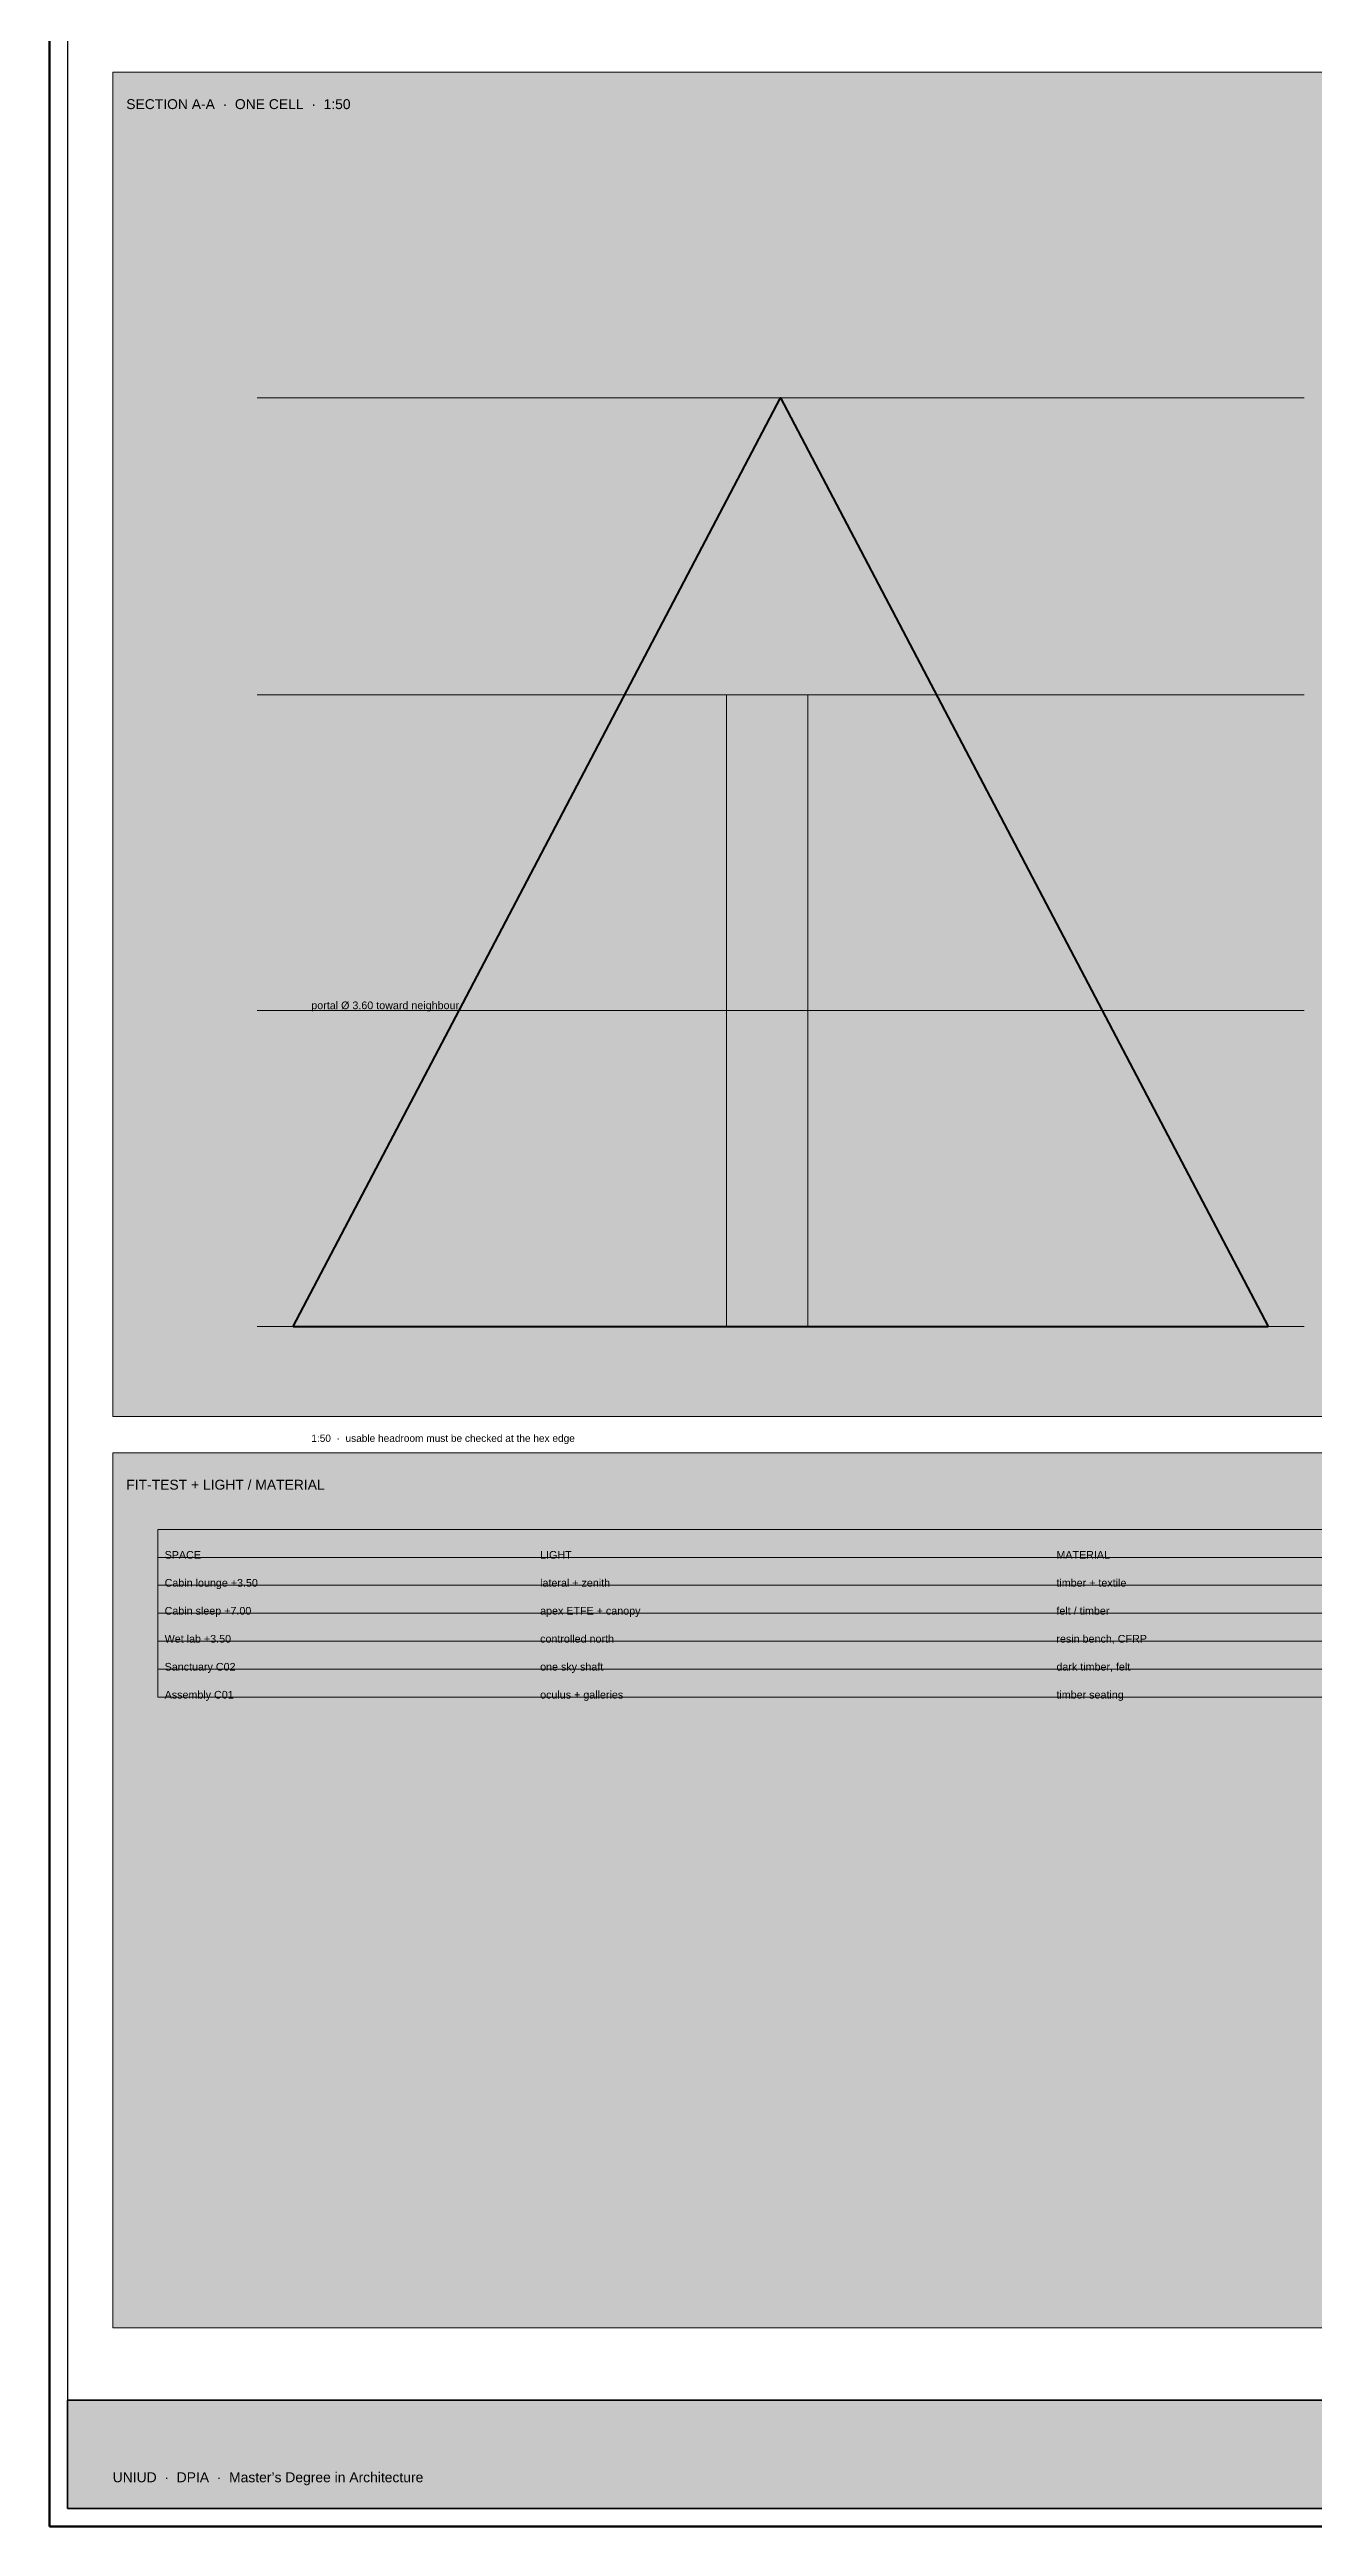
# Model space of a CAD drawing. Header units: millimetres. Extents: x 0 to 4200, y -1100 to 900.
# Drawn here: x 0 to 280, y -1100 to -551 of the extents above; entities that cross this region are included whole.
import ezdxf

# ---------------------------------------------------------------- set-up
doc = ezdxf.new("R2010")
doc.units = ezdxf.units.MM
for name, color, linetype, lineweight, true_color in [('A-ANNO', 7, 'Continuous', 18, 0x20242a), ('A-DIM', 7, 'Continuous', 13, 0x5a626c), ('A-HATCH', 7, 'Continuous', 9, 0xb4bac0), ('A-SHEET', 7, 'Continuous', 50, 0x142030), ('A-TABLE', 7, 'Continuous', 13, 0x20242a), ('A-TITL', 7, 'Continuous', 35, 0x142030), ('A-WALL', 7, 'Continuous', 40, 0x20242a)]:
    doc.layers.add(name, color=color, linetype=linetype, lineweight=lineweight, true_color=true_color)
doc.styles.add('ANNO', font='Arial.ttf')
doc.styles.add('TITLE', font='Arial.ttf')

msp = doc.modelspace()

# ---------------------------------------------------------------- hatches: boundary and pattern name
at = {"layer": 'A-HATCH', "true_color": 0xfcfdfe}
h = msp.add_hatch(color=7, dxfattribs=at)
h.dxf.hatch_style = 1
h.paths.add_polyline_path([(14, -854), (444, -854), (444, -556), (14, -556)])
h = msp.add_hatch(color=7, dxfattribs=at)
h.dxf.hatch_style = 1
h.paths.add_polyline_path([(14, -1056), (886, -1056), (886, -862), (14, -862)])
at = {"layer": 'A-HATCH', "true_color": 0x142030}
h = msp.add_hatch(color=7, dxfattribs=at)
h.dxf.hatch_style = 1
h.paths.add_polyline_path([(24, -885.2), (544, -885.2), (544, -879), (24, -879)])
at = {"layer": 'A-HATCH', "true_color": 0xffffff}
h = msp.add_hatch(color=7, dxfattribs=at)
h.dxf.hatch_style = 1
h.paths.add_polyline_path([(24, -891.4), (544, -891.4), (544, -885.2), (24, -885.2)])
at = {"layer": 'A-HATCH', "true_color": 0xf5ecd6}
h = msp.add_hatch(color=7, dxfattribs=at)
h.dxf.hatch_style = 1
h.paths.add_polyline_path([(24, -897.6), (544, -897.6), (544, -891.4), (24, -891.4)])
at = {"layer": 'A-HATCH', "true_color": 0xffffff}
h = msp.add_hatch(color=7, dxfattribs=at)
h.dxf.hatch_style = 1
h.paths.add_polyline_path([(24, -903.8), (544, -903.8), (544, -897.6), (24, -897.6)])
at = {"layer": 'A-HATCH', "true_color": 0xf5ecd6}
h = msp.add_hatch(color=7, dxfattribs=at)
h.dxf.hatch_style = 1
h.paths.add_polyline_path([(24, -910), (544, -910), (544, -903.8), (24, -903.8)])
at = {"layer": 'A-HATCH', "true_color": 0xffffff}
h = msp.add_hatch(color=7, dxfattribs=at)
h.dxf.hatch_style = 1
h.paths.add_polyline_path([(24, -916.2), (544, -916.2), (544, -910), (24, -910)])
at = {"layer": 'A-HATCH', "true_color": 0x142030}
h = msp.add_hatch(color=7, dxfattribs=at)
h.dxf.hatch_style = 1
h.paths.add_polyline_path([(4, -1096), (896, -1096), (896, -1072), (4, -1072)])

# ---------------------------------------------------------------- linework, layer by layer
at = {"layer": 'A-DIM', "lineweight": 9, "true_color": 0x5a626c}
for p, q in [((46, -628.2), (278, -628.2)), ((46, -694), (278, -694)), ((46, -764), (278, -764)), ((46, -834), (278, -834))]:
    msp.add_line(p, q, dxfattribs=at)
at = {"layer": 'A-SHEET', "lineweight": 70, "true_color": 0x142030}
msp.add_lwpolyline([(0, -1100), (900, -1100), (900, -200), (0, -200)], close=True, dxfattribs=at)
at = {"layer": 'A-SHEET', "lineweight": 25, "true_color": 0x142030}
msp.add_lwpolyline([(4, -1096), (896, -1096), (896, -204), (4, -204)], close=True, dxfattribs=at)
at = {"layer": 'A-SHEET', "lineweight": 13, "true_color": 0xb4bac0}
for points in [[(14, -854), (444, -854), (444, -556), (14, -556)], [(14, -1056), (886, -1056), (886, -862), (14, -862)]]:
    msp.add_lwpolyline(points, close=True, dxfattribs=at)
at = {"layer": 'A-SHEET', "lineweight": 13, "true_color": 0x5a626c}
msp.add_lwpolyline([(150, -834), (168, -834), (168, -694), (150, -694)], close=True, dxfattribs=at)
at = {"layer": 'A-SHEET', "lineweight": 9, "true_color": 0xb4bac0}
for points in [[(24, -885.2), (544, -885.2), (544, -879), (24, -879)], [(24, -891.4), (544, -891.4), (544, -885.2), (24, -885.2)], [(24, -897.6), (544, -897.6), (544, -891.4), (24, -891.4)], [(24, -903.8), (544, -903.8), (544, -897.6), (24, -897.6)], [(24, -910), (544, -910), (544, -903.8), (24, -903.8)], [(24, -916.2), (544, -916.2), (544, -910), (24, -910)]]:
    msp.add_lwpolyline(points, close=True, dxfattribs=at)
at = {"layer": 'A-TITL'}
msp.add_lwpolyline([(4, -1096), (896, -1096), (896, -1072), (4, -1072)], close=True, dxfattribs=at)
at = {"layer": 'A-WALL', "lineweight": 40, "true_color": 0x142030}
msp.add_line((54, -834), (270, -834), dxfattribs=at)
msp.add_lwpolyline([(54, -834), (90, -765.4), (162, -628.2), (234, -765.4), (270, -834)], dxfattribs=at)

# ---------------------------------------------------------------- texts
at = {"layer": 'A-ANNO', "color": 7, "true_color": 0x142030, "char_height": 2.2, "attachment_point": 1, "style": 'TITLE'}
for s, insert, width in [('SECTION A-A  ·  ONE CELL  ·  1:50', (17, -562), 424), ('FIT-TEST + LIGHT / MATERIAL', (17, -868), 866)]:
    msp.add_mtext(s, dxfattribs=dict(at, insert=insert, width=width))
at = {"layer": 'A-ANNO', "color": 7, "true_color": 0x20242a, "insert": (58, -762), "char_height": 1.7, "width": 70, "attachment_point": 1, "style": 'ANNO'}
msp.add_mtext('portal Ø 3.60 toward neighbour', dxfattribs=at)
at = {"layer": 'A-ANNO', "color": 7, "true_color": 0x5a626c, "insert": (58, -858), "char_height": 1.6, "width": 120, "attachment_point": 1, "style": 'ANNO'}
msp.add_mtext('1:50  ·  usable headroom must be checked at the hex edge', dxfattribs=at)
at = {"layer": 'A-TABLE', "color": 7, "true_color": 0xffffff, "char_height": 1.7, "attachment_point": 1, "style": 'ANNO'}
for s, insert, width in [('SPACE', (25.5, -883.8), 81.2), ('LIGHT', (108.7, -883.8), 112.4), ('MATERIAL', (223.1, -883.8), 112.4)]:
    msp.add_mtext(s, dxfattribs=dict(at, insert=insert, width=width))
at = {"layer": 'A-TABLE', "color": 7, "true_color": 0x20242a, "char_height": 1.7, "attachment_point": 1, "style": 'ANNO'}
for s, insert, width in [('Cabin lounge +3.50', (25.5, -890), 81.2), ('lateral + zenith', (108.7, -890), 112.4), ('timber + textile', (223.1, -890), 112.4), ('Cabin sleep +7.00', (25.5, -896.2), 81.2), ('apex ETFE + canopy', (108.7, -896.2), 112.4), ('felt / timber', (223.1, -896.2), 112.4), ('Wet lab +3.50', (25.5, -902.4), 81.2), ('controlled north', (108.7, -902.4), 112.4), ('resin bench, CFRP', (223.1, -902.4), 112.4), ('Sanctuary C02', (25.5, -908.6), 81.2), ('one sky shaft', (108.7, -908.6), 112.4), ('dark timber, felt', (223.1, -908.6), 112.4), ('Assembly C01', (25.5, -914.8), 81.2), ('oculus + galleries', (108.7, -914.8), 112.4), ('timber seating', (223.1, -914.8), 112.4)]:
    msp.add_mtext(s, dxfattribs=dict(at, insert=insert, width=width))
at = {"layer": 'A-TITL', "color": 7, "true_color": 0xffffff, "insert": (14, -1088), "char_height": 2.2, "width": 420, "attachment_point": 1, "style": 'ANNO'}
msp.add_mtext('UNIUD  ·  DPIA  ·  Master’s Degree in Architecture', dxfattribs=at)

doc.saveas('drawing.dxf')
